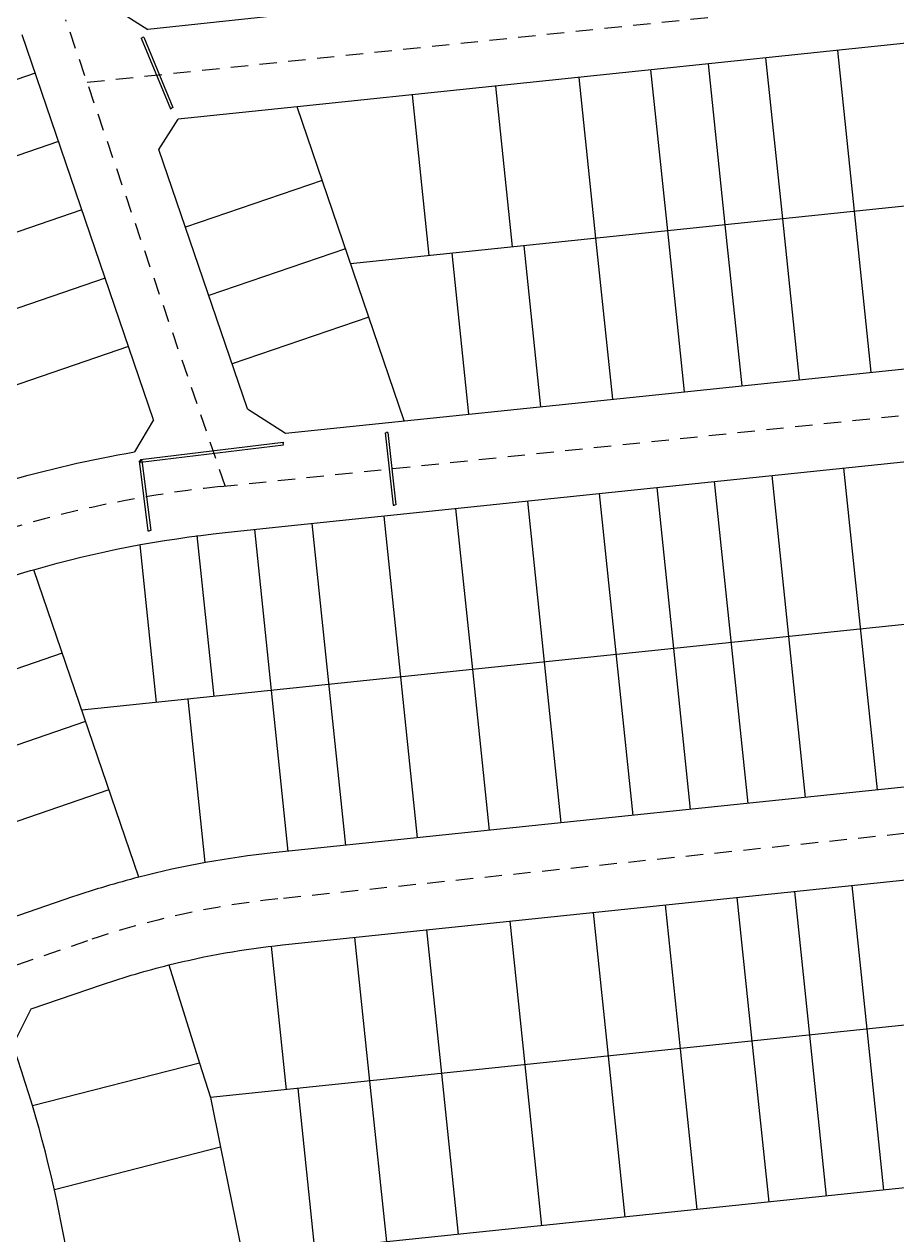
# Model space of a CAD drawing. Extents: x 296374 to 298792, y 6267790 to 6270844.
# Drawn here: x 297608.3 to 297759.3, y 6269586.4 to 6269795.8 of the extents above; entities that cross this region are included whole.
import ezdxf

# ---------------------------------------------------------------- set-up
doc = ezdxf.new("R2010")
doc.units = 0
doc.linetypes.add('Dash', pattern=[5, 3, -2])
for name, color, linetype in [('_User_xref', 6, 'Continuous'), ('Duct_SP_EXT', 7, 'Continuous'), ('X-Masterplan_LotLayout_P2$0$D-LO-Stage 15', 251, 'Continuous'), ('X-Masterplan_LotLayout_P2$0$D-LO-Stage 16', 251, 'Continuous'), ('X-Masterplan_LotLayout_P2$0$D-LO-Stage 17', 251, 'Continuous'), ('X-Masterplan_LotLayout_P2$0$D-RD-15-23_CL', 251, 'Dash'), ('X-Masterplan_LotLayout_P2$0$D-RD-Stage15_BDY', 251, 'Continuous'), ('X-Masterplan_LotLayout_P2$0$D-RD-Stage16_BDY', 251, 'Continuous'), ('X-Masterplan_LotLayout_P2$0$D-RD-Stage17_BDY', 251, 'Continuous')]:
    doc.layers.add(name, color=color, linetype=linetype)

# ---------------------------------------------------------------- blocks, each defined once
blk = doc.blocks.new('X-Masterplan_LotLayout_P2')
at = {"layer": 'X-Masterplan_LotLayout_P2$0$D-LO-Stage 15'}
for p, q in [((297610.24, 6269787.37), (297583.74, 6269778.32)), ((297674.1, 6269727.2), (297655.54, 6269781.57)), ((297614.27, 6269775.54), (297587.78, 6269766.49)), ((297659.9, 6269768.79), (297636.24, 6269760.71)), ((297618.31, 6269763.71), (297591.81, 6269754.66)), ((297764.44, 6269764.77), (297664.82, 6269754.38)), ((297754.91, 6269735.62), (297752.01, 6269763.47)), ((297732.54, 6269733.29), (297729.63, 6269761.14)), ((297742.48, 6269734.33), (297739.58, 6269762.17)), ((297722.59, 6269732.25), (297719.69, 6269760.1)), ((297663.94, 6269756.96), (297640.28, 6269748.88)), ((297697.72, 6269729.66), (297694.82, 6269757.51)), ((297710.16, 6269730.96), (297707.25, 6269758.8)), ((297685.29, 6269728.36), (297682.39, 6269756.21)), ((297622.35, 6269751.88), (297595.85, 6269742.83)), ((297667.98, 6269745.13), (297644.32, 6269737.05)), ((297626.39, 6269740.05), (297599.89, 6269731.01)), ((297737.68, 6269717.74), (297743.48, 6269662.04)), ((297750.11, 6269719.03), (297755.91, 6269663.34)), ((297717.78, 6269715.66), (297723.59, 6269659.97)), ((297727.73, 6269716.7), (297733.54, 6269661)), ((297695.4, 6269713.33), (297701.21, 6269657.63)), ((297707.84, 6269714.63), (297713.64, 6269658.93)), ((297682.97, 6269712.04), (297685.88, 6269684.19)), ((297658.11, 6269709.44), (297663.91, 6269653.75)), ((297670.54, 6269710.74), (297676.35, 6269655.04)), ((297638.21, 6269707.37), (297641.12, 6269679.52)), ((297648.16, 6269708.41), (297653.97, 6269652.71)), ((297628.33, 6269705.76), (297631.17, 6269678.48)), ((297779.87, 6269693.98), (297618.28, 6269677.14)), ((297685.88, 6269684.19), (297688.78, 6269656.34)), ((297636.64, 6269679.05), (297639.59, 6269650.76)), ((297754.2, 6269621.93), (297751.61, 6269646.8)), ((297734.31, 6269619.86), (297731.71, 6269644.73)), ((297744.25, 6269620.9), (297741.66, 6269645.76)), ((297709.44, 6269617.27), (297706.85, 6269642.13)), ((297721.87, 6269618.56), (297719.28, 6269643.43)), ((297695.02, 6269615.77), (297692.43, 6269640.63)), ((297668.16, 6269612.97), (297665.57, 6269637.83)), ((297680.6, 6269614.26), (297678, 6269639.13)), ((297653.74, 6269611.46), (297651.15, 6269636.32)), ((297747.15, 6269593.05), (297744.25, 6269620.9)), ((297757.1, 6269594.08), (297754.2, 6269621.93)), ((297737.21, 6269592.01), (297734.31, 6269619.86)), ((297712.34, 6269589.42), (297709.44, 6269617.27)), ((297724.78, 6269590.72), (297721.87, 6269618.56)), ((297697.92, 6269587.92), (297695.02, 6269615.77)), ((297671.07, 6269585.12), (297668.16, 6269612.97)), ((297683.5, 6269586.41), (297680.6, 6269614.26)), ((297658.63, 6269583.82), (297655.73, 6269611.67))]:
    blk.add_line(p, q, dxfattribs=at)
at = {"layer": 'X-Masterplan_LotLayout_P2$0$D-LO-Stage 16'}
for p, q in [((297752.01, 6269763.47), (297749.11, 6269791.32)), ((297729.63, 6269761.14), (297726.73, 6269788.99)), ((297739.58, 6269762.17), (297736.68, 6269790.02)), ((297707.25, 6269758.8), (297704.35, 6269786.65)), ((297719.69, 6269760.1), (297716.78, 6269787.95)), ((297692.83, 6269757.3), (297689.93, 6269785.15)), ((297678.41, 6269755.8), (297675.51, 6269783.65))]:
    blk.add_line(p, q, dxfattribs=at)
at = {"layer": 'X-Masterplan_LotLayout_P2$0$D-LO-Stage 17'}
for p, q in [((297628.15, 6269648.24), (297609.98, 6269701.45)), ((297614.92, 6269687), (297586.52, 6269677.31)), ((297618.95, 6269675.17), (297590.56, 6269665.48)), ((297622.99, 6269663.34), (297594.6, 6269653.65)), ((297633.33, 6269633.05), (297638.66, 6269616.08)), ((297779.06, 6269624.53), (297640.54, 6269610.09)), ((297638.66, 6269616.08), (297609.78, 6269608.67)), ((297638.66, 6269616.08), (297640.54, 6269610.09)), ((297640.54, 6269610.09), (297642.29, 6269601.52)), ((297642.29, 6269601.52), (297646.17, 6269582.52))]:
    blk.add_line(p, q, dxfattribs=at)
at = {"layer": 'X-Masterplan_LotLayout_P2$0$D-LO-Stage 17', "flags": 128}
blk.add_lwpolyline([(297642.29, 6269601.52), (297613.56, 6269594.15)], dxfattribs=at)
at = {"layer": 'X-Masterplan_LotLayout_P2$0$D-RD-15-23_CL'}
for p, q in [((297642.27, 6269715.84), (297837.7, 6269736.21)), ((297845.16, 6269664.59), (297652.21, 6269644.48)), ((297619.29, 6269637.24), (297588.95, 6269626.88))]:
    blk.add_line(p, q, dxfattribs=at)
at = {"layer": 'X-Masterplan_LotLayout_P2$0$D-RD-15-23_CL', "flags": 128}
for points in [[(297619.22, 6269785.82), (297830.24, 6269807.82)], [(297643.08, 6269715.94), (297615.54, 6269796.59)]]:
    blk.add_lwpolyline(points, dxfattribs=at)
at = {"layer": 'X-Masterplan_LotLayout_P2$0$D-RD-15-23_CL'}
for centre, radius in [((297663, 6269516.91), 200), ((297667.76, 6269495.29), 150)]:
    blk.add_arc(centre, radius, 95.9509, 108.8501, dxfattribs=at)
at = {"layer": 'X-Masterplan_LotLayout_P2$0$D-RD-Stage15_BDY', "flags": 128}
for points in [[(297623.11, 6269799.17), (297629.7, 6269794.96)], [(297650.24, 6269797.1), (297629.7, 6269794.96)], [(297630.72, 6269727.37), (297607.97, 6269794)], [(297655.54, 6269781.57), (297635, 6269779.43)], [(297631.65, 6269774.18), (297635, 6269779.43)], [(297646.98, 6269729.27), (297631.65, 6269774.18)], [(297722.59, 6269732.25), (297798.18, 6269740.13)], [(297653.57, 6269725.06), (297722.59, 6269732.25)], [(297646.98, 6269729.27), (297653.57, 6269725.06)], [(297630.72, 6269727.37), (297627.4, 6269721.84)], [(297652.93, 6269708.9), (297823.11, 6269726.64), (297828.6, 6269722.19), (297833.37, 6269676.44), (297828.92, 6269670.94), (297731.14, 6269660.75)], [(297731.14, 6269660.75), (297651.38, 6269652.44)], [(297653.03, 6269636.52), (297830.58, 6269655.03), (297836.07, 6269650.58), (297840.53, 6269607.81), (297836.07, 6269602.32), (297646.17, 6269582.52)]]:
    blk.add_lwpolyline(points, dxfattribs=at)
for points in [[(297604.81, 6269716.61, -0.027894), (297627.4, 6269721.84)], [(297609.98, 6269701.45, -0.044007), (297643.1, 6269707.88), (297652.93, 6269708.9)], [(297651.38, 6269652.44, 0.037401), (297628.15, 6269648.24, 0.037401)], [(297633.33, 6269633.05, -0.035264), (297653.03, 6269636.52)]]:
    blk.add_lwpolyline(points, format="xyb", dxfattribs=at)
at = {"layer": 'X-Masterplan_LotLayout_P2$0$D-RD-Stage16_BDY', "flags": 128}
blk.add_lwpolyline([(297798.18, 6269740.13), (297821.45, 6269742.56), (297825.91, 6269748.05), (297821.14, 6269793.8), (297815.65, 6269798.26), (297655.54, 6269781.57)], dxfattribs=at)
at = {"layer": 'X-Masterplan_LotLayout_P2$0$D-RD-Stage17_BDY', "flags": 128}
for points in [[(297628.15, 6269648.24, 0.018902), (297616.71, 6269644.82), (297604.34, 6269640.59), (297597.99, 6269643.71), (297583.13, 6269687.24), (297586.25, 6269693.59), (297600.97, 6269698.62, -0.012305), (297609.98, 6269701.45)], [(297615.51, 6269584.34, 0.039086), (297607.21, 6269616.71), (297606.39, 6269619.1), (297609.51, 6269625.45), (297621.88, 6269629.67, -0.021037), (297633.33, 6269633.05, -0.021037)]]:
    blk.add_lwpolyline(points, format="xyb", dxfattribs=at)

msp = doc.modelspace()

# ---------------------------------------------------------------- linework, layer by layer
at = {"layer": 'Duct_SP_EXT', "lineweight": -3}
for p, q in [((297628.56, 6269793.44), (297628.79, 6269793.53)), ((297628.56, 6269793.44), (297633.62, 6269781.22)), ((297629.01, 6269793.62), (297628.79, 6269793.53)), ((297629.01, 6269793.62), (297634.06, 6269781.41)), ((297633.62, 6269781.22), (297633.84, 6269781.31)), ((297634.06, 6269781.41), (297633.84, 6269781.31)), ((297628.43, 6269720.54), (297653.12, 6269723.54)), ((297653.12, 6269723.54), (297653.15, 6269723.3)), ((297670.79, 6269725.14), (297671.03, 6269725.17)), ((297670.79, 6269725.14), (297672.18, 6269712.6)), ((297671.27, 6269725.19), (297671.03, 6269725.17)), ((297671.27, 6269725.19), (297672.66, 6269712.66)), ((297628.48, 6269720.06), (297653.18, 6269723.07)), ((297653.18, 6269723.07), (297653.15, 6269723.3)), ((297628.22, 6269720.27), (297628.45, 6269720.3)), ((297628.22, 6269720.27), (297629.75, 6269708.15)), ((297628.43, 6269720.54), (297628.45, 6269720.3)), ((297628.69, 6269720.33), (297628.45, 6269720.3)), ((297628.48, 6269720.06), (297628.45, 6269720.3)), ((297628.69, 6269720.33), (297630.23, 6269708.22)), ((297672.18, 6269712.6), (297672.42, 6269712.63)), ((297672.66, 6269712.66), (297672.42, 6269712.63)), ((297629.75, 6269708.15), (297629.99, 6269708.18)), ((297630.23, 6269708.22), (297629.99, 6269708.18))]:
    msp.add_line(p, q, dxfattribs=at)

# ---------------------------------------------------------------- block references
at = {"layer": '_User_xref', "color": 6}
msp.add_blockref('X-Masterplan_LotLayout_P2', (0, 0), dxfattribs=at)

doc.saveas('drawing.dxf')
